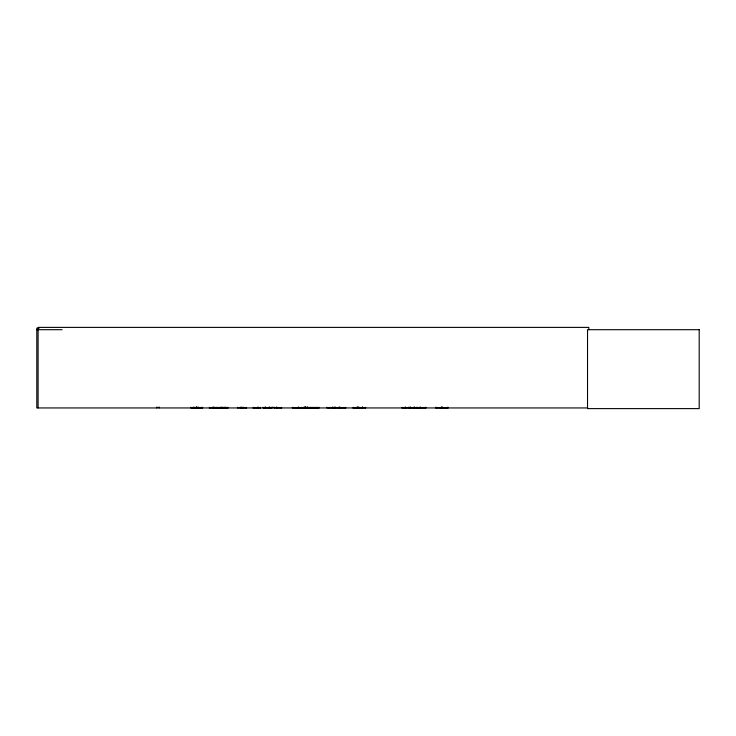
<?xml version="1.0" encoding="UTF-8"?>
<svg xmlns="http://www.w3.org/2000/svg" width="736" height="736" viewBox="0 0 736 736"><rect width="100%" height="100%" fill="white"/><g stroke="black" fill="none" stroke-linecap="round" stroke-linejoin="round"><path stroke-width="1.1" d="M202.575 407.919L190.734 407.919L190.734 407.293M202.575 407.864L202.575 407.293M252.972 407.946L260.268 407.864M307.344 407.845L307.298 406.962M352.894 407.946L365.525 407.864M213.265 407.864L213.146 407.128M241.132 407.919L241.196 407.128M417.68 407.864L417.735 407.348M271.492 407.864L263.267 407.864M301.438 407.864L301.512 407.348L301.585 407.946M209.272 407.864L228.178 407.9M241.62 407.864L241.702 407.348L241.859 407.946M39.1 328.219L36.8 328.219L36.8 407.946L587.678 407.946M36.8 329.7L62.045 329.7M213.431 407.431L228.169 407.431M304.4 407.431L319.139 407.431M213.403 407.643L228.197 407.624M304.373 407.643L319.166 407.643M237.765 407.946L237.765 407.293L237.82 407.781L246.606 407.864M274.353 407.946L274.353 407.293L274.427 407.781L281.778 407.919M319.148 407.9L292.376 407.919L292.385 407.293M345.856 407.919L326.839 407.864L326.839 407.293M425.978 407.919L402.141 407.864M305.891 407.946L305.753 407.128M225.133 407.864L225.05 407.348M221.14 407.864L221.067 407.348L220.984 407.946M408.922 407.946L408.848 407.293M362.416 407.845L362.498 407.128M356.988 407.864L357.153 407.348L357.218 407.946M281.382 407.864L281.318 407.348L281.244 407.946M246.302 407.864L246.247 407.348L246.183 407.946M425.656 407.864L425.601 407.348M414.276 407.781L414.34 407.128M408.416 407.781L408.351 407.293M304.299 407.864L304.299 407.293M588.828 329.7L588.828 327.391L38.097 327.391L38.097 407.946M448.187 407.293L448.187 407.946L435.546 407.864L435.546 407.293M447.387 407.293L447.387 407.946M442.474 407.128L442.474 407.946M442.069 407.128L442.069 407.946M441.674 407.128L441.674 407.946M441.26 407.128L441.26 407.946M436.356 407.293L436.356 407.946M425.555 407.293L425.555 407.946M420.376 407.128L420.376 407.946M420.063 407.128L420.063 407.946M417.781 407.293L417.781 407.946M416.622 407.293L416.622 407.946M414.202 407.293L414.202 407.946M414.028 407.128L414.028 407.946M410.449 407.293L410.449 407.946M410.228 407.128L410.228 407.946M410.026 407.128L410.026 407.946M405.462 407.128L405.462 407.946M405.168 407.128L405.168 407.946M402.022 407.293L402.022 407.946M365.636 407.293L365.636 407.946M362.324 407.293L362.324 407.946M362.204 407.128L362.204 407.946M359.315 407.293L359.315 407.946M358.349 407.128L358.349 407.946M358.147 407.128L358.147 407.946M357.632 407.128L357.632 407.946M357.429 407.128L357.429 407.946M356.472 407.293L356.472 407.946M353.464 407.293L353.464 407.946M345.506 407.293L345.506 407.946M339.968 407.128L339.968 407.946M339.618 407.128L339.618 407.946M339.25 407.293L339.25 407.946M338.67 407.293L338.67 407.946M335.46 407.293L335.46 407.946M335.101 407.128L335.101 407.946M334.751 407.128L334.751 407.946M332.957 407.128L332.957 407.946M332.552 407.128L332.552 407.946M329.204 407.293L329.204 407.946M307.436 407.293L307.436 407.946M305.55 407.128L305.55 407.946M304.998 406.962L304.998 407.946M303.885 407.128L303.876 407.946M298.512 407.128L298.577 407.946M298.108 407.128L298.163 407.946M276.856 407.128L276.856 407.946M276.616 407.128L276.616 407.946M272.881 406.962L272.881 407.946M271.621 407.293L271.621 407.946M270.029 407.293L270.029 407.946M269.367 407.128L269.367 407.946M269.128 407.128L269.128 407.946M265.632 407.128L265.632 407.946M265.392 407.128L265.392 407.946M264.73 407.293L264.73 407.946M263.138 407.293L263.138 407.946M260.397 407.293L260.397 407.946M258.143 407.128L258.143 407.946M257.904 407.128L257.904 407.946M253.515 407.293L253.515 407.946M243.138 407.128L243.138 407.946M240.902 407.128L240.902 407.946M224.977 407.293L224.977 407.946M221.812 407.128L221.674 407.946M213.836 407.293L213.836 407.946M213.008 407.128L213.008 407.946M209.843 407.293L209.843 407.946M201.379 407.293L201.379 407.946M198.232 407.128L198.232 407.946M197.938 407.128L197.938 407.946M196.871 407.128L196.852 407.946M196.457 407.128L196.448 407.946M196.273 406.962L196.273 407.946M193.973 406.962L193.973 407.946M192.952 407.293L192.952 407.946M159.123 406.962L159.123 407.946M156.823 406.962L156.823 407.946M699.2 329.7L587.53 329.7L587.53 408.609L699.2 408.609L699.2 329.7M305.238 407.946L305.238 407.293L305.155 407.946"/></g></svg>
